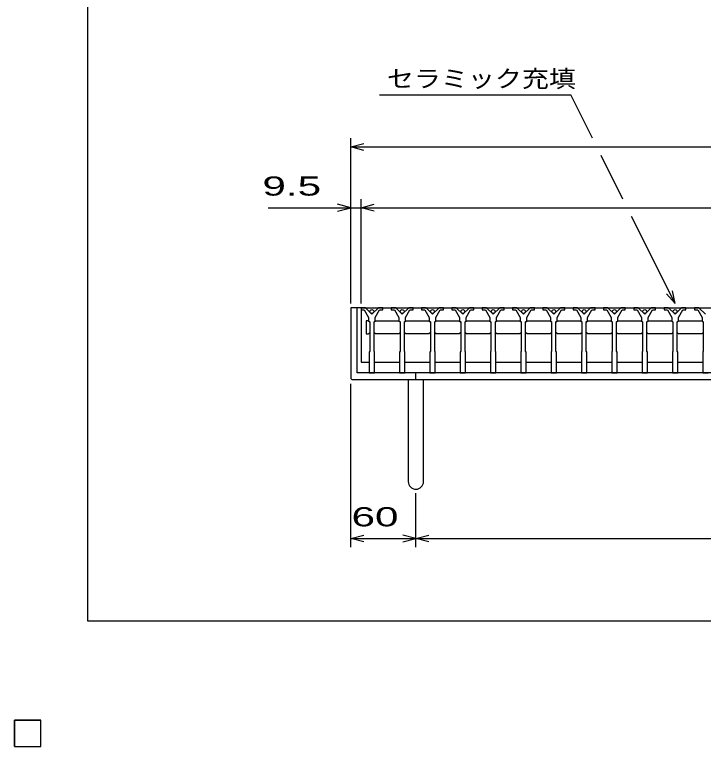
# Model space of a CAD drawing. Units: millimetres, scale not verified. Extents: x -1456 to 1379, y -1028 to 847.
# Drawn here: x -1456 to -822, y -1028 to -355 of the extents above; entities that cross this region are included whole.
import ezdxf
from ezdxf.enums import TextEntityAlignment as Align

# ---------------------------------------------------------------- set-up
doc = ezdxf.new("R2010")
doc.units = ezdxf.units.MM
doc.header["$LTSCALE"] = 8
for name, color, linetype, lineweight in [('0_2', 150, 'Continuous', 25), ('16', 3, 'Continuous', 25), ('19', 6, 'Continuous', 25), ('22', 2, 'Continuous', 25)]:
    doc.layers.add(name, color=color, linetype=linetype, lineweight=lineweight)
doc.styles.add('ベクトル', font='')
doc.styles.get('ベクトル').set_extended_font_data('ベクトル')

msp = doc.modelspace()

# ---------------------------------------------------------------- linework, layer by layer
at = {"layer": '0_2'}
for p, q in [((-1388.8, -912.8), (-1388.8, 847.2)), ((1379.2, -912.8), (-1388.8, -912.8))]:
    msp.add_line(p, q, dxfattribs=at)
at = {"layer": '16'}
for p, q in [((-1137.3, -624.3), (-1137.3, -626.3)), ((-1133.3, -624.3), (-1137.3, -624.3)), ((-1137.3, -624.3), (-336.3, -624.3)), ((-1137.3, -624.3), (-1137.3, -674.3)), ((-1137.3, -626.3), (-1134.3, -626.3)), ((-1134.3, -626.3), (-1130.3, -633.3)), ((-1127.3, -630.3), (-1133.3, -624.3)), ((-1121.3, -624.3), (-1127.3, -630.3)), ((-1124.3, -633.3), (-1120.3, -626.3)), ((-1117.3, -624.3), (-1121.3, -624.3)), ((-1120.3, -626.3), (-1117.3, -626.3)), ((-1117.3, -626.3), (-1117.3, -624.3)), ((-1109.4, -624.3), (-1109.4, -626.3)), ((-1105.4, -624.3), (-1109.4, -624.3)), ((-1109.4, -626.3), (-1106.4, -626.3)), ((-1106.4, -626.3), (-1102.4, -633.3)), ((-1099.4, -630.3), (-1105.4, -624.3)), ((-1093.4, -624.3), (-1099.4, -630.3)), ((-1096.4, -633.3), (-1092.4, -626.3)), ((-1089.4, -624.3), (-1093.4, -624.3)), ((-1092.4, -626.3), (-1089.4, -626.3)), ((-1089.4, -626.3), (-1089.4, -624.3)), ((-1081.5, -624.3), (-1081.5, -626.3)), ((-1077.5, -624.3), (-1081.5, -624.3)), ((-1081.5, -626.3), (-1078.5, -626.3)), ((-1078.5, -626.3), (-1074.5, -633.3)), ((-1071.5, -630.3), (-1077.5, -624.3)), ((-1065.5, -624.3), (-1071.5, -630.3)), ((-1068.5, -633.3), (-1064.5, -626.3)), ((-1061.5, -624.3), (-1065.5, -624.3)), ((-1064.5, -626.3), (-1061.5, -626.3)), ((-1061.5, -626.3), (-1061.5, -624.3)), ((-1053.6, -624.3), (-1053.6, -626.3)), ((-1049.6, -624.3), (-1053.6, -624.3)), ((-1053.6, -626.3), (-1050.6, -626.3)), ((-1050.6, -626.3), (-1046.6, -633.3)), ((-1043.6, -630.3), (-1049.6, -624.3)), ((-1037.6, -624.3), (-1043.6, -630.3)), ((-1040.6, -633.3), (-1036.6, -626.3)), ((-1033.6, -624.3), (-1037.6, -624.3)), ((-1036.6, -626.3), (-1033.6, -626.3)), ((-1033.6, -626.3), (-1033.6, -624.3)), ((-1025.7, -624.3), (-1025.7, -626.3)), ((-1021.7, -624.3), (-1025.7, -624.3)), ((-1025.7, -626.3), (-1022.7, -626.3)), ((-1022.7, -626.3), (-1018.7, -633.3)), ((-1015.7, -630.3), (-1021.7, -624.3)), ((-1009.7, -624.3), (-1015.7, -630.3)), ((-1012.7, -633.3), (-1008.7, -626.3)), ((-1005.7, -624.3), (-1009.7, -624.3)), ((-1008.7, -626.3), (-1005.7, -626.3)), ((-1005.7, -626.3), (-1005.7, -624.3)), ((-997.8, -624.3), (-997.8, -626.3)), ((-993.8, -624.3), (-997.8, -624.3)), ((-997.8, -626.3), (-994.8, -626.3)), ((-994.8, -626.3), (-990.8, -633.3)), ((-987.8, -630.3), (-993.8, -624.3)), ((-981.8, -624.3), (-987.8, -630.3)), ((-984.8, -633.3), (-980.8, -626.3)), ((-977.8, -624.3), (-981.8, -624.3)), ((-980.8, -626.3), (-977.8, -626.3)), ((-977.8, -626.3), (-977.8, -624.3)), ((-969.9, -624.3), (-969.9, -626.3)), ((-965.9, -624.3), (-969.9, -624.3)), ((-969.9, -626.3), (-966.9, -626.3)), ((-966.9, -626.3), (-962.9, -633.3)), ((-959.9, -630.3), (-965.9, -624.3)), ((-953.9, -624.3), (-959.9, -630.3)), ((-956.9, -633.3), (-952.9, -626.3)), ((-949.9, -624.3), (-953.9, -624.3)), ((-952.9, -626.3), (-949.9, -626.3)), ((-949.9, -626.3), (-949.9, -624.3)), ((-942, -624.3), (-942, -626.3)), ((-938, -624.3), (-942, -624.3)), ((-942, -626.3), (-939, -626.3)), ((-939, -626.3), (-935, -633.3)), ((-932, -630.3), (-938, -624.3)), ((-926, -624.3), (-932, -630.3)), ((-929, -633.3), (-925, -626.3)), ((-922, -624.3), (-926, -624.3)), ((-925, -626.3), (-922, -626.3)), ((-922, -626.3), (-922, -624.3)), ((-914.1, -624.3), (-914.1, -626.3)), ((-910.1, -624.3), (-914.1, -624.3)), ((-914.1, -626.3), (-911.1, -626.3)), ((-911.1, -626.3), (-907.1, -633.3)), ((-904.1, -630.3), (-910.1, -624.3)), ((-898.1, -624.3), (-904.1, -630.3)), ((-901.1, -633.3), (-897.1, -626.3)), ((-894.1, -624.3), (-898.1, -624.3)), ((-897.1, -626.3), (-894.1, -626.3)), ((-894.1, -626.3), (-894.1, -624.3)), ((-886.2, -624.3), (-886.2, -626.3)), ((-882.2, -624.3), (-886.2, -624.3)), ((-886.2, -626.3), (-883.2, -626.3)), ((-883.2, -626.3), (-879.2, -633.3)), ((-876.2, -630.3), (-882.2, -624.3)), ((-870.2, -624.3), (-876.2, -630.3)), ((-873.2, -633.3), (-869.2, -626.3)), ((-866.2, -624.3), (-870.2, -624.3)), ((-869.2, -626.3), (-866.2, -626.3)), ((-866.2, -626.3), (-866.2, -624.3)), ((-858.3, -624.3), (-858.3, -626.3)), ((-854.3, -624.3), (-858.3, -624.3)), ((-858.3, -626.3), (-855.3, -626.3)), ((-855.3, -626.3), (-851.3, -633.3)), ((-848.3, -630.3), (-854.3, -624.3)), ((-842.3, -624.3), (-848.3, -630.3)), ((-845.3, -633.3), (-841.3, -626.3)), ((-838.3, -624.3), (-842.3, -624.3)), ((-841.3, -626.3), (-838.3, -626.3)), ((-838.3, -626.3), (-838.3, -624.3)), ((-830.4, -624.3), (-830.4, -626.3)), ((-826.4, -624.3), (-830.4, -624.3)), ((-830.4, -626.3), (-827.4, -626.3)), ((-827.4, -626.3), (-823.4, -633.3)), ((-820.4, -630.3), (-826.4, -624.3)), ((-1130.55, -636.3), (-1132.55, -636.3)), ((-1132.55, -636.3), (-1132.55, -648.3)), ((-1129.55, -637.3), (-1130.55, -636.3)), ((-1130.3, -633.3), (-1130.3, -636.3)), ((-1130.3, -636.3), (-1129.3, -637.3)), ((-1129.3, -637.3), (-1129.3, -664.3)), ((-1125.3, -637.3), (-1124.3, -636.3)), ((-1125.3, -664.3), (-1125.3, -637.3)), ((-1125.05, -637.3), (-1124.05, -636.3)), ((-1124.3, -636.3), (-1124.3, -633.3)), ((-1124.05, -636.3), (-1102.65, -636.3)), ((-1102.65, -636.3), (-1101.65, -637.3)), ((-1102.4, -633.3), (-1102.4, -636.3)), ((-1102.4, -636.3), (-1101.4, -637.3)), ((-1101.4, -637.3), (-1101.4, -664.3)), ((-1097.4, -637.3), (-1096.4, -636.3)), ((-1097.4, -664.3), (-1097.4, -637.3)), ((-1097.15, -637.3), (-1096.15, -636.3)), ((-1096.4, -636.3), (-1096.4, -633.3)), ((-1096.15, -636.3), (-1074.75, -636.3)), ((-1074.75, -636.3), (-1073.75, -637.3)), ((-1074.5, -633.3), (-1074.5, -636.3)), ((-1074.5, -636.3), (-1073.5, -637.3)), ((-1073.5, -637.3), (-1073.5, -664.3)), ((-1069.5, -637.3), (-1068.5, -636.3)), ((-1069.5, -664.3), (-1069.5, -637.3)), ((-1069.25, -637.3), (-1068.25, -636.3)), ((-1068.5, -636.3), (-1068.5, -633.3)), ((-1068.25, -636.3), (-1046.85, -636.3)), ((-1046.85, -636.3), (-1045.85, -637.3)), ((-1046.6, -633.3), (-1046.6, -636.3)), ((-1046.6, -636.3), (-1045.6, -637.3)), ((-1045.6, -637.3), (-1045.6, -664.3)), ((-1041.6, -637.3), (-1040.6, -636.3)), ((-1041.6, -664.3), (-1041.6, -637.3)), ((-1041.35, -637.3), (-1040.35, -636.3)), ((-1040.6, -636.3), (-1040.6, -633.3)), ((-1040.35, -636.3), (-1018.95, -636.3)), ((-1018.95, -636.3), (-1017.95, -637.3)), ((-1018.7, -633.3), (-1018.7, -636.3)), ((-1018.7, -636.3), (-1017.7, -637.3)), ((-1017.7, -637.3), (-1017.7, -664.3)), ((-1013.7, -637.3), (-1012.7, -636.3)), ((-1013.7, -664.3), (-1013.7, -637.3)), ((-1013.45, -637.3), (-1012.45, -636.3)), ((-1012.7, -636.3), (-1012.7, -633.3)), ((-1012.45, -636.3), (-991.05, -636.3)), ((-991.05, -636.3), (-990.05, -637.3)), ((-990.8, -633.3), (-990.8, -636.3)), ((-990.8, -636.3), (-989.8, -637.3)), ((-989.8, -637.3), (-989.8, -664.3)), ((-985.8, -637.3), (-984.8, -636.3)), ((-985.8, -664.3), (-985.8, -637.3)), ((-985.55, -637.3), (-984.55, -636.3)), ((-984.8, -636.3), (-984.8, -633.3)), ((-984.55, -636.3), (-963.15, -636.3)), ((-963.15, -636.3), (-962.15, -637.3)), ((-962.9, -633.3), (-962.9, -636.3)), ((-962.9, -636.3), (-961.9, -637.3)), ((-961.9, -637.3), (-961.9, -664.3)), ((-957.9, -637.3), (-956.9, -636.3)), ((-957.9, -664.3), (-957.9, -637.3)), ((-957.65, -637.3), (-956.65, -636.3)), ((-956.9, -636.3), (-956.9, -633.3)), ((-956.65, -636.3), (-935.25, -636.3)), ((-935.25, -636.3), (-934.25, -637.3)), ((-935, -633.3), (-935, -636.3)), ((-935, -636.3), (-934, -637.3)), ((-934, -637.3), (-934, -664.3)), ((-930, -637.3), (-929, -636.3)), ((-930, -664.3), (-930, -637.3)), ((-929.75, -637.3), (-928.75, -636.3)), ((-929, -636.3), (-929, -633.3)), ((-928.75, -636.3), (-907.35, -636.3)), ((-907.35, -636.3), (-906.35, -637.3)), ((-907.1, -633.3), (-907.1, -636.3)), ((-907.1, -636.3), (-906.1, -637.3)), ((-906.1, -637.3), (-906.1, -664.3)), ((-902.1, -637.3), (-901.1, -636.3)), ((-902.1, -664.3), (-902.1, -637.3)), ((-901.85, -637.3), (-900.85, -636.3)), ((-901.1, -636.3), (-901.1, -633.3)), ((-900.85, -636.3), (-879.45, -636.3)), ((-879.45, -636.3), (-878.45, -637.3)), ((-879.2, -633.3), (-879.2, -636.3)), ((-879.2, -636.3), (-878.2, -637.3)), ((-878.2, -637.3), (-878.2, -664.3)), ((-874.2, -637.3), (-873.2, -636.3)), ((-874.2, -664.3), (-874.2, -637.3)), ((-873.95, -637.3), (-872.95, -636.3)), ((-873.2, -636.3), (-873.2, -633.3)), ((-872.95, -636.3), (-851.55, -636.3)), ((-851.55, -636.3), (-850.55, -637.3)), ((-851.3, -633.3), (-851.3, -636.3)), ((-851.3, -636.3), (-850.3, -637.3)), ((-850.3, -637.3), (-850.3, -664.3)), ((-846.3, -637.3), (-845.3, -636.3)), ((-846.3, -664.3), (-846.3, -637.3)), ((-846.05, -637.3), (-845.05, -636.3)), ((-845.3, -636.3), (-845.3, -633.3)), ((-845.05, -636.3), (-823.65, -636.3)), ((-823.65, -636.3), (-822.65, -637.3)), ((-823.4, -633.3), (-823.4, -636.3)), ((-823.4, -636.3), (-822.4, -637.3)), ((-822.4, -637.3), (-822.4, -664.3)), ((-1132.55, -648.3), (-1130.55, -648.3)), ((-1130.55, -648.3), (-1129.55, -647.3)), ((-1124.05, -648.3), (-1125.05, -647.3)), ((-1102.65, -648.3), (-1124.05, -648.3)), ((-1101.65, -647.3), (-1102.65, -648.3)), ((-1096.15, -648.3), (-1097.15, -647.3)), ((-1074.75, -648.3), (-1096.15, -648.3)), ((-1073.75, -647.3), (-1074.75, -648.3)), ((-1068.25, -648.3), (-1069.25, -647.3)), ((-1046.85, -648.3), (-1068.25, -648.3)), ((-1045.85, -647.3), (-1046.85, -648.3)), ((-1040.35, -648.3), (-1041.35, -647.3)), ((-1018.95, -648.3), (-1040.35, -648.3)), ((-1017.95, -647.3), (-1018.95, -648.3)), ((-1012.45, -648.3), (-1013.45, -647.3)), ((-991.05, -648.3), (-1012.45, -648.3)), ((-990.05, -647.3), (-991.05, -648.3)), ((-984.55, -648.3), (-985.55, -647.3)), ((-963.15, -648.3), (-984.55, -648.3)), ((-962.15, -647.3), (-963.15, -648.3)), ((-956.65, -648.3), (-957.65, -647.3)), ((-935.25, -648.3), (-956.65, -648.3)), ((-934.25, -647.3), (-935.25, -648.3)), ((-928.75, -648.3), (-929.75, -647.3)), ((-907.35, -648.3), (-928.75, -648.3)), ((-906.35, -647.3), (-907.35, -648.3)), ((-900.85, -648.3), (-901.85, -647.3)), ((-879.45, -648.3), (-900.85, -648.3)), ((-878.45, -647.3), (-879.45, -648.3)), ((-872.95, -648.3), (-873.95, -647.3)), ((-851.55, -648.3), (-872.95, -648.3)), ((-850.55, -647.3), (-851.55, -648.3)), ((-845.05, -648.3), (-846.05, -647.3)), ((-823.65, -648.3), (-845.05, -648.3)), ((-822.65, -647.3), (-823.65, -648.3)), ((-1129.3, -664.3), (-1129.8, -665.3)), ((-1129.8, -665.3), (-1129.8, -684.3)), ((-1124.8, -665.3), (-1125.3, -664.3)), ((-1124.8, -684.3), (-1124.8, -665.3)), ((-1101.4, -664.3), (-1101.9, -665.3)), ((-1101.9, -665.3), (-1101.9, -684.3)), ((-1096.9, -665.3), (-1097.4, -664.3)), ((-1096.9, -684.3), (-1096.9, -665.3)), ((-1073.5, -664.3), (-1074, -665.3)), ((-1074, -665.3), (-1074, -684.3)), ((-1069, -665.3), (-1069.5, -664.3)), ((-1069, -684.3), (-1069, -665.3)), ((-1045.6, -664.3), (-1046.1, -665.3)), ((-1046.1, -665.3), (-1046.1, -684.3)), ((-1041.1, -665.3), (-1041.6, -664.3)), ((-1041.1, -684.3), (-1041.1, -665.3)), ((-1017.7, -664.3), (-1018.2, -665.3)), ((-1018.2, -665.3), (-1018.2, -684.3)), ((-1013.2, -665.3), (-1013.7, -664.3)), ((-1013.2, -684.3), (-1013.2, -665.3)), ((-989.8, -664.3), (-990.3, -665.3)), ((-990.3, -665.3), (-990.3, -684.3)), ((-985.3, -665.3), (-985.8, -664.3)), ((-985.3, -684.3), (-985.3, -665.3)), ((-961.9, -664.3), (-962.4, -665.3)), ((-962.4, -665.3), (-962.4, -684.3)), ((-957.4, -665.3), (-957.9, -664.3)), ((-957.4, -684.3), (-957.4, -665.3)), ((-934, -664.3), (-934.5, -665.3)), ((-934.5, -665.3), (-934.5, -684.3)), ((-929.5, -665.3), (-930, -664.3)), ((-929.5, -684.3), (-929.5, -665.3)), ((-906.1, -664.3), (-906.6, -665.3)), ((-906.6, -665.3), (-906.6, -684.3)), ((-901.6, -665.3), (-902.1, -664.3)), ((-901.6, -684.3), (-901.6, -665.3)), ((-878.2, -664.3), (-878.7, -665.3)), ((-878.7, -665.3), (-878.7, -684.3)), ((-873.7, -665.3), (-874.2, -664.3)), ((-873.7, -684.3), (-873.7, -665.3)), ((-850.3, -664.3), (-850.8, -665.3)), ((-850.8, -665.3), (-850.8, -684.3)), ((-845.8, -665.3), (-846.3, -664.3)), ((-845.8, -684.3), (-845.8, -665.3)), ((-822.4, -664.3), (-822.9, -665.3)), ((-822.9, -665.3), (-822.9, -684.3)), ((-1137.3, -674.3), (-1129.8, -674.3)), ((-1124.8, -674.3), (-1101.9, -674.3)), ((-1096.9, -674.3), (-1074, -674.3)), ((-1069, -674.3), (-1046.1, -674.3)), ((-1041.1, -674.3), (-1018.2, -674.3)), ((-1013.2, -674.3), (-990.3, -674.3)), ((-985.3, -674.3), (-962.4, -674.3)), ((-957.4, -674.3), (-934.5, -674.3)), ((-929.5, -674.3), (-906.6, -674.3)), ((-901.6, -674.3), (-878.7, -674.3)), ((-873.7, -674.3), (-850.8, -674.3)), ((-845.8, -674.3), (-822.9, -674.3)), ((-1129.8, -684.3), (-1124.8, -684.3)), ((-1101.9, -684.3), (-1096.9, -684.3)), ((-1074, -684.3), (-1069, -684.3)), ((-1046.1, -684.3), (-1041.1, -684.3)), ((-1018.2, -684.3), (-1013.2, -684.3)), ((-990.3, -684.3), (-985.3, -684.3)), ((-962.4, -684.3), (-957.4, -684.3)), ((-934.5, -684.3), (-929.5, -684.3)), ((-906.6, -684.3), (-901.6, -684.3)), ((-878.7, -684.3), (-873.7, -684.3)), ((-850.8, -684.3), (-845.8, -684.3)), ((-822.9, -684.3), (-817.9, -684.3)), ((-1456, -1004), (-1432, -1004)), ((-1456, -1028), (-1456, -1004)), ((-1456, -1004), (-1432, -1004)), ((-1456, -1028), (-1456, -1004)), ((-1456, -1004), (-1432, -1004)), ((-1456, -1028), (-1456, -1004)), ((-1456, -1004), (-1432, -1004)), ((-1456, -1028), (-1456, -1004)), ((-1456, -1004), (-1432, -1004)), ((-1456, -1028), (-1456, -1004)), ((-1432, -1028), (-1432, -1004)), ((-1432, -1028), (-1432, -1004)), ((-1432, -1028), (-1432, -1004)), ((-1432, -1028), (-1432, -1004)), ((-1432, -1028), (-1432, -1004)), ((-1456, -1028), (-1432, -1028)), ((-1456, -1028), (-1432, -1028)), ((-1456, -1028), (-1432, -1028)), ((-1456, -1028), (-1432, -1028)), ((-1456, -1028), (-1432, -1028))]:
    msp.add_line(p, q, dxfattribs=at)
for centre in [(-1127.3, -627.8), (-1099.4, -627.8), (-1071.5, -627.8), (-1043.6, -627.8), (-1015.7, -627.8), (-987.8, -627.8), (-959.9, -627.8), (-932, -627.8), (-904.1, -627.8), (-876.2, -627.8), (-848.3, -627.8)]:
    msp.add_circle(centre, 1.8, dxfattribs=at)
at = {"layer": '19'}
for p, q in [((-1137.3, -624.3), (-1146.8, -624.3)), ((-1146.8, -624.3), (-1146.8, -689.3)), ((-1140.8, -684.3), (-1140.8, -624.3)), ((-332.8, -684.3), (-1140.8, -684.3)), ((-1086.8, -690.3), (-1086.8, -684.3)), ((-1146.8, -689.3), (-1145.8, -690.3)), ((-1145.8, -690.3), (-327.8, -690.3)), ((-1093.8, -690.3), (-1093.8, -784.3)), ((-1079.8, -784.3), (-1079.8, -690.3))]:
    msp.add_line(p, q, dxfattribs=at)
msp.add_arc((-1086.8, -784.3), 7, 180, 0, dxfattribs=at)
at = {"layer": '22', "color": 4}
for p, q in [((-1120.3, -428.3), (-944.3, -428.3)), ((-924.3, -468.3), (-944.3, -428.3)), ((-1146.8, -620.3), (-1146.8, -468.3)), ((-1146.8, -476.3), (-1134.8, -473.1)), ((-1134.8, -479.5), (-1146.8, -476.3)), ((-1146.8, -476.3), (-326.8, -476.3)), ((-896.3, -524.3), (-916.3, -484.3)), ((-1146.8, -620.3), (-1146.8, -524.3)), ((-1137.3, -620.3), (-1137.3, -524.3)), ((-1146.8, -532.3), (-1158.8, -529.1)), ((-1137.3, -532.3), (-1125.3, -529.1)), ((-1222.8, -532.3), (-1146.8, -532.3)), ((-1158.8, -535.5), (-1146.8, -532.3)), ((-1146.8, -532.3), (-1137.3, -532.3)), ((-1125.3, -535.5), (-1137.3, -532.3)), ((-1137.3, -532.3), (-336.3, -532.3)), ((-848.3, -620.3), (-888.3, -540.3)), ((-848.3, -620.3), (-856.3, -611.5)), ((-848.3, -620.3), (-850.7, -608.62)), ((-1146.8, -844.7), (-1146.8, -694.3)), ((-1086.8, -844.7), (-1086.8, -795.1)), ((-1146.8, -836.7), (-1134.8, -833.5)), ((-1086.8, -836.7), (-1098.8, -833.5)), ((-1086.8, -836.7), (-1074.8, -833.5)), ((-1134.8, -839.9), (-1146.8, -836.7)), ((-1146.8, -836.7), (-1086.8, -836.7)), ((-1098.8, -839.9), (-1086.8, -836.7)), ((-1074.8, -839.9), (-1086.8, -836.7)), ((-1086.8, -836.7), (-386.8, -836.7)), ((-1432, -1004), (-1456, -1004)), ((-1456, -1004), (-1456, -1028)), ((-1432, -1004), (-1456, -1004)), ((-1456, -1004), (-1456, -1028)), ((-1432, -1004), (-1456, -1004)), ((-1456, -1004), (-1456, -1028)), ((-1432, -1028), (-1432, -1004)), ((-1432, -1028), (-1432, -1004)), ((-1432, -1028), (-1432, -1004)), ((-1456, -1028), (-1432, -1028)), ((-1456, -1028), (-1432, -1028)), ((-1456, -1028), (-1432, -1028))]:
    msp.add_line(p, q, dxfattribs=at)
at = {"layer": '22'}
for p, q in [((-1432, -1004), (-1456, -1004)), ((-1456, -1004), (-1456, -1028)), ((-1432, -1004), (-1456, -1004)), ((-1456, -1004), (-1456, -1028)), ((-1432, -1004), (-1456, -1004)), ((-1456, -1004), (-1456, -1028)), ((-1432, -1028), (-1432, -1004)), ((-1432, -1028), (-1432, -1004)), ((-1432, -1028), (-1432, -1004)), ((-1456, -1028), (-1432, -1028)), ((-1456, -1028), (-1432, -1028)), ((-1456, -1028), (-1432, -1028))]:
    msp.add_line(p, q, dxfattribs=at)

# ---------------------------------------------------------------- texts
at = {"layer": '22', "style": 'ベクトル'}
for s, height, width, p in [('セラミック充填', 15.84, 1.15, (-1113.5, -413.5)), (' 9.5 ', 17.6, 1.65, (-1238.8, -512.3)), (' 60 ', 17.6, 1.65, (-1156.8, -816.7))]:
    msp.add_text(s, height=height, dxfattribs=dict(at, width=width)).set_placement(p, align=Align.MIDDLE_LEFT)

doc.saveas('drawing.dxf')
